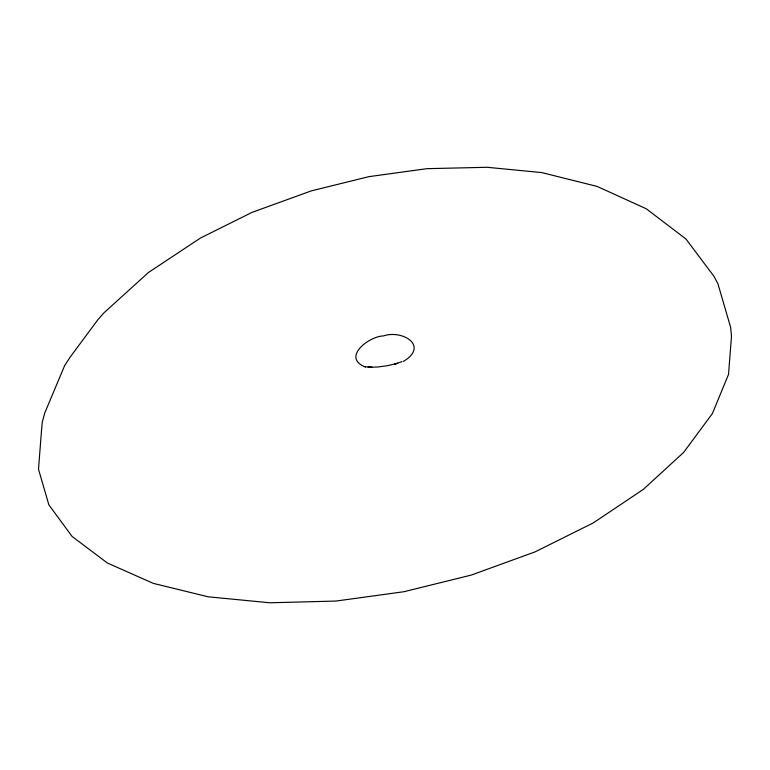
<?xml version="1.0" encoding="UTF-8"?>
<svg xmlns="http://www.w3.org/2000/svg" width="770" height="770" viewBox="0 0 770 770"><rect width="100%" height="100%" fill="white"/><g stroke="black" fill="none" stroke-linecap="round" stroke-linejoin="round"><path stroke-width="1.16" d="M403.393 361.409C429.467 345.874 402.354 329.454 383.412 335.922C369.196 336.192 341.1 357.521 365.481 367.069M402.027 361.563L394.779 364.2L397.609 363.219L387.762 365.644L377.81 367.011L368.137 367.271L371.929 367.338L364.932 366.655M41.474 431.065L38.5 469.219L48.847 504.812L72.101 536.478L107.386 563.014L153.345 583.381L208.198 596.808L269.846 602.785L335.922 601.062L403.884 591.726L471.125 575.123L535.044 551.898L593.208 522.946L643.364 489.364L683.596 452.452L712.356 413.634L728.526 374.403L731.5 336.249L730.663 327.433L717.929 283.774L713.925 276.266L685.983 239.027L646.222 208.747L597.135 186.427L541.734 172.576L487.083 167.283L426.888 168.678L368.878 176.657L311.494 190.825L251.983 212.395L200.421 238.065L148.408 272.522L104.037 312.774L97.771 319.858L70.109 357.193L64.699 365.481L44.776 412.922L42.302 422.018L41.474 431.065"/></g></svg>
